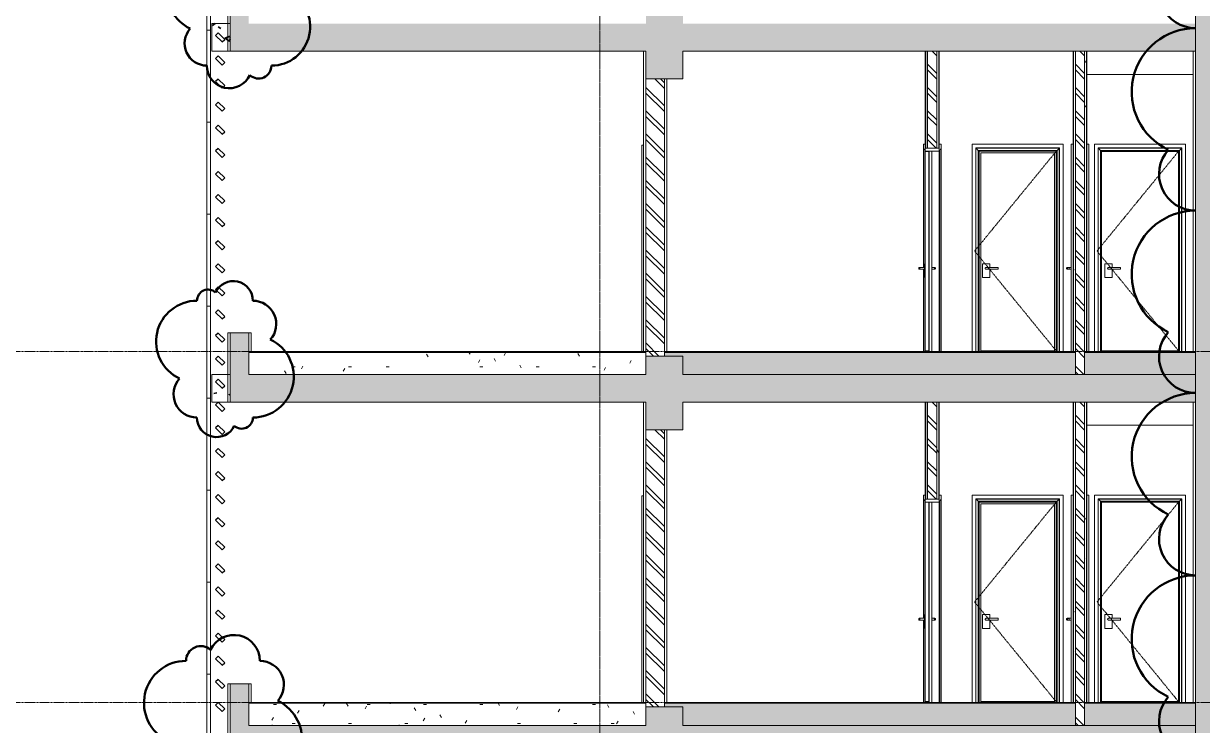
# Model space of a CAD drawing. Header units: millimetres. Extents: x 78096 to 288885, y -20632 to 149556.
# Drawn here: x 205097 to 217859, y 122850 to 130450 of the extents above; entities that cross this region are included whole.
import ezdxf

# ---------------------------------------------------------------- set-up
doc = ezdxf.new("R2010")
doc.units = ezdxf.units.MM
doc.linetypes.add('Centre', pattern=[31.75, 6.35, -4.7625, 15.875, -4.7625])
doc.linetypes.add('Grid Line', pattern=[22.225, 12.7, -3.175, 3.175, -3.175])
for name, color, linetype, lineweight in [('A-DETL', 90, 'Continuous', 9), ('A-DETL-GENF', 92, 'Continuous', 9), ('A-DOOR', 31, 'Continuous', 9), ('A-DOOR-FRAM', 31, 'Continuous', 9), ('A-FLOR', 192, 'Continuous', 9), ('A-FLOR-FNSH', 192, 'Continuous', 35), ('A-FLOR-LEVL', 51, 'Continuous', 9), ('A-FLOR-MCUT', 51, 'Continuous', 9), ('A-FLOR-PATT', 8, 'Continuous', 35), ('A-GENM', 13, 'Continuous', 9), ('A-GLAZ-CWMG', 51, 'Continuous', 9), ('A-WALL', 113, 'Continuous', 9), ('A-WALL-FNSH', 113, 'Continuous', 25), ('A-WALL-PATT', 111, 'Continuous', 25), ('G-ANNO-REVC', 71, 'Continuous', 50), ('S-BEAM', 12, 'Continuous', 9), ('S-GRID', 1, 'Continuous', 9)]:
    doc.layers.add(name, color=color, linetype=linetype, lineweight=lineweight)
pattern_1 = [(0, (230762.54, 117385), (812.8, 203.2), [33.528, -576.072, 33.528, -576.072, -3251.2]), (0, (230762.54, 117385), (812.8, 203.2), [-1219.2, 33.528, -1185.672, 33.528, -576.072, -1422.4]), (0, (230762.54, 117385), (812.8, 203.2), [-3048, 33.528, -372.872, 33.528, -982.472]), (120, (231067.34, 117486.6), (-582.3764, 602.3054), [33.528, -576.072, 33.528, -3827.272]), (120, (231067.34, 117486.6), (-582.3764, 602.3054), [-643.128, -576.072, 33.528, -1185.672, -2032]), (120, (231067.34, 117486.6), (-582.3764, 602.3054), [-2438.4, 33.528, -576.072, 33.528, -1388.872]), (120, (231067.34, 117486.6), (-582.3764, 602.3054), [-3081.528, -372.872, 33.528, -982.472]), (240, (231168.94, 117893), (-230.4236, -805.5054), [33.528, -576.072, 33.528, -3827.272]), (240, (231168.94, 117893), (-230.4236, -805.5054), [-643.128, -576.072, 33.528, -1185.672, -2032]), (240, (231168.94, 117893), (-230.4236, -805.5054), [-2438.4, 33.528, -576.072, 33.528, -1388.872]), (240, (231168.94, 117893), (-230.4236, -805.5054), [-3081.528, -372.872, 33.528, -982.472])]
pattern_2 = [(50, (230762.54, 117385), (728.7365, -63.756), [76.2, -838.2]), (355, (230762.54, 117385), (-140.972, 764.228), [60.96, -670.56]), (100.451, (230823.3, 117379.7), (587.77, 700.467), [64.76, -712.36]), (46.184, (230762.5, 117588.2), (1084.316, -168.17), [114.3, -1257.3]), (96.636, (230852.9, 117574.2), (949.61, 989.71), [97.14, -1068.54]), (351.184, (230762.5, 117588.2), (949.62, 989.7), [91.44, -1005.84]), (21, (230864.14, 117537.4), (606.458, -409.0606), [76.2, -838.2]), (326, (230864.14, 117537.4), (247.208, 736.753), [60.96, -670.56]), (71.451, (230914.7, 117503.3), (853.668, 327.685), [64.76, -712.36]), (37.5, (230762.54, 117385), (12.3547, 338.2201), [33.528, -628.904, 33.528, -647.192, -673.1]), (37.5, (230762.54, 117385), (12.3547, 338.2201), [-1343.152, 33.528, -639.572]), (7.5, (230762.54, 117385), (267.279, 400.722), [33.528, -354.584, 33.528, -613.664, -256.54]), (7.5, (230762.54, 117385), (267.279, 400.722), [-1035.304, 33.528, -223.012]), (327.5, (230535.98, 117385), (542.3633, -22.9153), [33.528, -220.472, 33.528, -758.952, -1051.56]), (327.5, (230535.98, 117385), (542.3633, -22.9153), [-1046.48, 33.528, -1018.032]), (317.5, (230434.38, 117385), (592.517, 101.707), [33.528, -296.672, 33.528, -492.76, -746.76]), (317.5, (230434.38, 117385), (592.517, 101.707), [-856.488, 33.528, -713.232])]
pattern_3 = [(50, (5066.1, 117385), (728.737, -63.756), [76.2, -838.2]), (355, (5066.1, 117385), (-140.972, 764.228), [60.96, -670.56]), (100.451, (5126.8, 117379.7), (587.77, 700.467), [64.76, -712.36]), (46.184, (5066.1, 117588.2), (1084.316, -168.17), [114.3, -1257.3]), (96.636, (5156.4, 117574.2), (949.61, 989.71), [97.14, -1068.54]), (351.184, (5066.1, 117588.2), (949.62, 989.7), [91.44, -1005.84]), (21, (5167.7, 117537.4), (606.458, -409.06), [76.2, -838.2]), (326, (5167.7, 117537.4), (247.208, 736.753), [60.96, -670.56]), (71.451, (5218.2, 117503.3), (853.668, 327.685), [64.76, -712.36]), (37.5, (5066.1, 117385), (12.3547, 338.22), [33.528, -628.904, 33.528, -647.192, -673.1]), (37.5, (5066.1, 117385), (12.3547, 338.22), [-1343.152, 33.528, -639.572]), (7.5, (5066.1, 117385), (267.279, 400.722), [33.528, -354.584, 33.528, -613.664, -256.54]), (7.5, (5066.1, 117385), (267.279, 400.722), [-1035.304, 33.528, -223.012]), (327.5, (4839.52, 117385), (542.3633, -22.9153), [33.528, -220.472, 33.528, -758.952, -1051.56]), (327.5, (4839.52, 117385), (542.3633, -22.9153), [-1046.48, 33.528, -1018.032]), (317.5, (4737.9, 117385), (592.517, 101.707), [33.528, -296.672, 33.528, -492.76, -746.76]), (317.5, (4737.9, 117385), (592.517, 101.707), [-856.488, 33.528, -713.232])]

# ---------------------------------------------------------------- blocks, each defined once
blk = doc.blocks.new('ZZ-D - Internal Door - 900 x 2200_TYPE GENERAL-4314285-TOMH A-A')
at = {"layer": 'A-DOOR'}
for p, q in [((-9005, 98743), (-9005, 96500)), ((-8019, 98743), (-9005, 98743)), ((-8965, 96500), (-8965, 98703)), ((-8965, 98703), (-8059, 98703)), ((-8939, 98677), (-8965, 98703)), ((-8939, 98677), (-8939, 96500)), ((-8085, 98677), (-8939, 98677)), ((-8935, 98673), (-8935, 96500)), ((-8089, 98673), (-8935, 98673)), ((-8928, 98666), (-8928, 96508)), ((-8096, 98666), (-8928, 98666)), ((-8096, 96508), (-8096, 98666)), ((-8089, 96500), (-8089, 98673)), ((-8059, 98703), (-8085, 98677)), ((-8085, 96500), (-8085, 98677)), ((-8059, 96500), (-8059, 98703)), ((-8019, 98743), (-8019, 96500)), ((-8893, 97450), (-8893, 97300)), ((-8813, 97450), (-8893, 97450)), ((-8819, 97410), (-8853, 97410)), ((-8853, 97390), (-8819, 97390)), ((-8725, 97410), (-8819, 97410)), ((-8819, 97390), (-8725, 97390)), ((-8813, 97410), (-8813, 97450)), ((-8813, 97300), (-8813, 97390)), ((-8893, 97300), (-8813, 97300)), ((-8928, 96508), (-8096, 96508))]:
    blk.add_line(p, q, dxfattribs=at)
at = {"layer": 'A-DOOR', "linetype": 'Centre'}
for p, q in [((-8096, 98666), (-8978, 97587)), ((-8978, 97587), (-8096, 96508))]:
    blk.add_line(p, q, dxfattribs=at)
at = {"layer": 'A-DOOR'}
for start_param, end_param in [(4.712389, 6.283185), (3.141593, 4.712389)]:
    blk.add_ellipse((-8725, 97400), major_axis=(0, 10), ratio=0.104556, start_param=start_param, end_param=end_param, dxfattribs=at)
for points, knots in [([(-8935, 98673), (-8935, 98673), (-8935, 98673), (-8936, 98674), (-8937, 98674), (-8938, 98675), (-8939, 98676), (-8939, 98677)], [-1, -1, -1, -1, -0.75, -0.625, -0.5, -0.25, 0, 0, 0, 0]), ([(-8085, 98677), (-8086, 98676), (-8087, 98675), (-8088, 98674), (-8088, 98674), (-8089, 98673), (-8089, 98673), (-8089, 98673)], [0, 0, 0, 0, 0.25, 0.5, 0.625, 0.75, 1, 1, 1, 1]), ([(-8863, 97400), (-8863, 97401), (-8863, 97403), (-8862, 97405), (-8861, 97406), (-8860, 97407), (-8859, 97408), (-8858, 97409), (-8857, 97409), (-8857, 97409), (-8856, 97409), (-8855, 97410), (-8854, 97410), (-8854, 97410), (-8853, 97410)], [0, 0, 0, 0, 0.0833333, 0.1666667, 0.2083333, 0.25, 0.2916667, 0.3333333, 0.3541667, 0.375, 0.3958333, 0.4166667, 0.4583333, 0.5, 0.5, 0.5, 0.5]), ([(-8853, 97390), (-8853, 97390), (-8854, 97390), (-8854, 97390), (-8855, 97390), (-8856, 97390), (-8856, 97391), (-8857, 97391), (-8858, 97391), (-8859, 97392), (-8859, 97392), (-8860, 97393), (-8861, 97394), (-8862, 97395), (-8863, 97397), (-8863, 97399), (-8863, 97400)], [0.5, 0.5, 0.5, 0.5, 0.5208333, 0.5416667, 0.5625, 0.5833333, 0.6041667, 0.625, 0.6666667, 0.6875, 0.7083333, 0.75, 0.7916667, 0.8333333, 0.9166667, 1, 1, 1, 1]), ([(-8820, 97400), (-8820, 97402), (-8820, 97405), (-8820, 97408), (-8819, 97410), (-8819, 97410), (-8819, 97410)], [0, 0, 0, 0, 0.1666667, 0.3333333, 0.4166667, 0.5, 0.5, 0.5, 0.5])]:
    blk.add_open_spline(points, degree=3, knots=knots, dxfattribs=at)
blk.add_open_spline([(-8819, 97390), (-8819, 97390), (-8819, 97390), (-8820, 97391), (-8820, 97393), (-8820, 97395), (-8820, 97397), (-8820, 97399), (-8820, 97400)], degree=3, dxfattribs=at)
at = {"layer": 'A-DOOR-FRAM'}
for p, q in [((-8962, 98700), (-8062, 98700)), ((-8930, 98668), (-8930, 96500)), ((-8094, 98668), (-8930, 98668)), ((-8094, 98668), (-8094, 96500)), ((-8062, 98700), (-8062, 96500)), ((-8911, 96500), (-8911, 96508)), ((-8113, 96508), (-8113, 96500))]:
    blk.add_line(p, q, dxfattribs=at)
blk = doc.blocks.new('ZZ-D - Internal Door - 1000 x 2200_ΤΥΠΟΣ 5_WC-4307367-TOMH A-A')
at = {"layer": 'A-DOOR', "lineweight": 18}
for p, q in [((-9237, 98743), (-9257, 98743)), ((-9257, 98743), (-9257, 96500)), ((-9237, 96500), (-9237, 98743)), ((-9067, 98743), (-9087, 98743)), ((-9087, 98743), (-9087, 98713)), ((-9087, 98713), (-9087, 96500)), ((-9067, 98713), (-9067, 98743)), ((-9067, 96500), (-9067, 98713)), ((-9257, 96500), (-9237, 96500)), ((-9087, 96500), (-9067, 96500))]:
    blk.add_line(p, q, dxfattribs=at)
at = {"layer": 'A-DOOR'}
for p, q in [((-9290, 97410), (-9299, 97410)), ((-9289, 97410), (-9299, 97410)), ((-9299, 97390), (-9290, 97390)), ((-9299, 97390), (-9289, 97390)), ((-9257, 97410), (-9290, 97410)), ((-9290, 97390), (-9257, 97390))]:
    blk.add_line(p, q, dxfattribs=at)
for start_param, end_param in [(4.712389, 7.853982), (1.570796, 4.712389)]:
    blk.add_ellipse((-9289, 97400), major_axis=(0, 10), ratio=0.994519, start_param=start_param, end_param=end_param, dxfattribs=at)
for points, knots in [([(-9309, 97400), (-9309, 97402), (-9308, 97405), (-9305, 97408), (-9302, 97410), (-9299, 97410), (-9297, 97410), (-9297, 97410)], [0, 0, 0, 0, 0.1666667, 0.3333333, 0.4166667, 0.5, 0.5833333, 0.5833333, 0.5833333, 0.5833333]), ([(-9292, 97410), (-9292, 97410), (-9291, 97410), (-9290, 97410), (-9290, 97410), (-9289, 97410), (-9289, 97410), (-9288, 97410), (-9288, 97409), (-9287, 97409), (-9287, 97409), (-9287, 97409)], [0.4285634, 0.4285634, 0.4285634, 0.4285634, 0.4583333, 0.5, 0.5208333, 0.5416667, 0.5625, 0.5833333, 0.6041667, 0.625, 0.6372964, 0.6372964, 0.6372964, 0.6372964]), ([(-9287, 97391), (-9287, 97391), (-9287, 97391), (-9288, 97391), (-9288, 97390), (-9289, 97390), (-9290, 97390), (-9291, 97390), (-9291, 97390), (-9292, 97390), (-9292, 97390), (-9292, 97390)], [0.3627036, 0.3627036, 0.3627036, 0.3627036, 0.375, 0.3958333, 0.4166667, 0.4583333, 0.5, 0.5208333, 0.5416667, 0.5625, 0.5714366, 0.5714366, 0.5714366, 0.5714366])]:
    blk.add_open_spline(points, degree=3, knots=knots, dxfattribs=at)
blk.add_open_spline([(-9297, 97390), (-9297, 97390), (-9299, 97390), (-9302, 97390), (-9304, 97391), (-9306, 97393), (-9308, 97395), (-9309, 97397), (-9309, 97399), (-9309, 97400)], degree=3, dxfattribs=at)
blk = doc.blocks.new('ZZ-D - Internal Door - 900 x 2200_TYPE  WC ENTRANCE-4315241-TOMH A-A')
at = {"layer": 'A-DOOR'}
for p, q in [((-10330, 96500), (-10330, 98743)), ((-10330, 98743), (-9344, 98743)), ((-10264, 98677), (-10290, 98703)), ((-10290, 98703), (-10290, 96500)), ((-9384, 98703), (-10290, 98703)), ((-10264, 98677), (-10264, 96500)), ((-9410, 98677), (-10264, 98677)), ((-10260, 98673), (-10260, 96500)), ((-9414, 98673), (-10260, 98673)), ((-9414, 98673), (-9414, 96500)), ((-9384, 98703), (-9410, 98677)), ((-9410, 98677), (-9410, 96500)), ((-9384, 98703), (-9384, 96500)), ((-9344, 96500), (-9344, 98743)), ((-10218, 97450), (-10218, 97300)), ((-10138, 97450), (-10218, 97450)), ((-10144, 97410), (-10178, 97410)), ((-10178, 97390), (-10144, 97390)), ((-10050, 97410), (-10144, 97410)), ((-10144, 97390), (-10050, 97390)), ((-10138, 97410), (-10138, 97450)), ((-10138, 97300), (-10138, 97390)), ((-10218, 97300), (-10138, 97300)), ((-10236, 96508), (-9438, 96508))]:
    blk.add_line(p, q, dxfattribs=at)
at = {"layer": 'A-DOOR', "linetype": 'Centre'}
for p, q in [((-9421, 98666), (-10303, 97587)), ((-10303, 97587), (-9421, 96508))]:
    blk.add_line(p, q, dxfattribs=at)
at = {"layer": 'A-DOOR'}
for start_param, end_param in [(4.712389, 6.283185), (3.141593, 4.712389)]:
    blk.add_ellipse((-10050, 97400), major_axis=(0, 10), ratio=0.104556, start_param=start_param, end_param=end_param, dxfattribs=at)
for points in [[(-10260, 98673), (-10260, 98673), (-10261, 98674), (-10263, 98676), (-10264, 98677)], [(-9410, 98677), (-9411, 98676), (-9413, 98674), (-9414, 98673), (-9414, 98673)], [(-10144, 97390), (-10144, 97390), (-10145, 97390), (-10145, 97391), (-10145, 97393), (-10145, 97395), (-10145, 97397), (-10145, 97399), (-10145, 97400)]]:
    blk.add_open_spline(points, degree=3, dxfattribs=at)
for points, knots in [([(-10188, 97400), (-10188, 97401), (-10188, 97403), (-10187, 97405), (-10186, 97406), (-10185, 97407), (-10184, 97408), (-10183, 97409), (-10183, 97409), (-10182, 97409), (-10181, 97409), (-10180, 97410), (-10179, 97410), (-10179, 97410), (-10178, 97410)], [0, 0, 0, 0, 0.0833333, 0.1666667, 0.2083333, 0.25, 0.2916667, 0.3333333, 0.3541667, 0.375, 0.3958333, 0.4166667, 0.4583333, 0.5, 0.5, 0.5, 0.5]), ([(-10178, 97390), (-10178, 97390), (-10179, 97390), (-10179, 97390), (-10180, 97390), (-10181, 97390), (-10181, 97391), (-10182, 97391), (-10183, 97391), (-10184, 97392), (-10184, 97392), (-10185, 97393), (-10186, 97394), (-10187, 97395), (-10188, 97397), (-10188, 97399), (-10188, 97400)], [0.5, 0.5, 0.5, 0.5, 0.5208333, 0.5416667, 0.5625, 0.5833333, 0.6041667, 0.625, 0.6666667, 0.6875, 0.7083333, 0.75, 0.7916667, 0.8333333, 0.9166667, 1, 1, 1, 1]), ([(-10145, 97400), (-10145, 97402), (-10145, 97405), (-10145, 97408), (-10145, 97410), (-10144, 97410), (-10144, 97410)], [0, 0, 0, 0, 0.1666667, 0.3333333, 0.4166667, 0.5, 0.5, 0.5, 0.5])]:
    blk.add_open_spline(points, degree=3, knots=knots, dxfattribs=at)
at = {"layer": 'A-DOOR-FRAM'}
for p, q in [((-10287, 98700), (-9387, 98700)), ((-10255, 98668), (-10255, 96500)), ((-9419, 98668), (-10255, 98668)), ((-9419, 98668), (-9419, 96500)), ((-9387, 98700), (-9387, 96500)), ((-10236, 98649), (-10236, 96500)), ((-10236, 98649), (-9438, 98649)), ((-9438, 98649), (-9438, 96500))]:
    blk.add_line(p, q, dxfattribs=at)
blk = doc.blocks.new('ZZ-D - Internal Door - 900 x 2200_TYPE  WC ENTRANCE-V9-TOMH A-A')
at = {"layer": 'A-DOOR', "lineweight": 18}
for p, q in [((-10837, 98743), (-10857, 98743)), ((-10857, 98743), (-10857, 98703)), ((-10857, 98703), (-10843, 98677)), ((-10837, 98673), (-10837, 98743)), ((-10799, 98666), (-10837, 98666)), ((-10837, 98666), (-10837, 96508)), ((-10799, 96508), (-10799, 98666)), ((-10667, 98743), (-10687, 98743)), ((-10687, 98743), (-10687, 98673)), ((-10681, 98677), (-10667, 98703)), ((-10667, 98703), (-10667, 98743)), ((-10837, 96508), (-10799, 96508))]:
    blk.add_line(p, q, dxfattribs=at)
at = {"layer": 'A-DOOR'}
for p, q in [((-10857, 98703), (-10857, 97410)), ((-10843, 98677), (-10843, 97450)), ((-10681, 98677), (-10681, 96500)), ((-10667, 98703), (-10667, 96500)), ((-10890, 97410), (-10899, 97410)), ((-10890, 97410), (-10899, 97410)), ((-10899, 97390), (-10890, 97390)), ((-10899, 97390), (-10890, 97390)), ((-10845, 97410), (-10890, 97410)), ((-10890, 97390), (-10845, 97390)), ((-10857, 97390), (-10857, 96500)), ((-10845, 97300), (-10845, 97450)), ((-10845, 97450), (-10837, 97450)), ((-10799, 97450), (-10797, 97450)), ((-10746, 97410), (-10765, 97410)), ((-10765, 97390), (-10746, 97390)), ((-10737, 97410), (-10746, 97410)), ((-10737, 97410), (-10746, 97410)), ((-10746, 97390), (-10737, 97390)), ((-10746, 97390), (-10737, 97390)), ((-10837, 97300), (-10845, 97300)), ((-10843, 97300), (-10843, 96500)), ((-10797, 97300), (-10799, 97300))]:
    blk.add_line(p, q, dxfattribs=at)
at = {"layer": 'A-DOOR', "lineweight": 18}
for centre, start, end in [((-10836, 98681), 209.7449, 262.875), ((-10688, 98681), 277.125, 330.2551)]:
    blk.add_arc(centre, 8.06, start, end, dxfattribs=at)
at = {"layer": 'A-DOOR'}
for points, knots in [([(-10837, 98673), (-10838, 98673), (-10839, 98673), (-10840, 98674), (-10841, 98674), (-10842, 98675), (-10843, 98676), (-10843, 98677)], [0, 0, 0, 0, 0.25, 0.375, 0.5, 0.75, 1, 1, 1, 1]), ([(-10909, 97400), (-10909, 97398), (-10908, 97395), (-10905, 97392), (-10902, 97390), (-10899, 97390), (-10897, 97390), (-10897, 97390)], [0, 0, 0, 0, 0.1666667, 0.3333333, 0.4166667, 0.5, 0.5833333, 0.5833333, 0.5833333, 0.5833333]), ([(-10890, 97410), (-10890, 97410), (-10891, 97410), (-10891, 97410), (-10892, 97410), (-10892, 97410), (-10893, 97409), (-10893, 97409), (-10894, 97409), (-10894, 97408), (-10895, 97408), (-10896, 97407), (-10896, 97406), (-10897, 97405), (-10898, 97403), (-10898, 97401), (-10898, 97400)], [0.5, 0.5, 0.5, 0.5, 0.5208333, 0.5416667, 0.5625, 0.5833333, 0.6041667, 0.625, 0.6666667, 0.6875, 0.7083333, 0.75, 0.7916667, 0.8333333, 0.9166667, 1, 1, 1, 1]), ([(-10898, 97400), (-10898, 97399), (-10898, 97397), (-10897, 97395), (-10896, 97394), (-10896, 97393), (-10895, 97392), (-10894, 97391), (-10894, 97391), (-10893, 97391), (-10893, 97391), (-10892, 97390), (-10891, 97390), (-10890, 97390), (-10890, 97390)], [0, 0, 0, 0, 0.0833333, 0.1666667, 0.2083333, 0.25, 0.2916667, 0.3333333, 0.3541667, 0.375, 0.3958333, 0.4166667, 0.4583333, 0.5, 0.5, 0.5, 0.5]), ([(-10738, 97400), (-10738, 97401), (-10739, 97403), (-10739, 97405), (-10740, 97406), (-10741, 97407), (-10741, 97408), (-10742, 97409), (-10743, 97409), (-10743, 97409), (-10744, 97409), (-10744, 97410), (-10745, 97410), (-10746, 97410), (-10746, 97410)], [0, 0, 0, 0, 0.0833333, 0.1666667, 0.2083333, 0.25, 0.2916667, 0.3333333, 0.3541667, 0.375, 0.3958333, 0.4166667, 0.4583333, 0.5, 0.5, 0.5, 0.5]), ([(-10746, 97390), (-10746, 97390), (-10746, 97390), (-10745, 97390), (-10745, 97390), (-10744, 97390), (-10744, 97391), (-10743, 97391), (-10742, 97391), (-10742, 97392), (-10741, 97392), (-10741, 97393), (-10740, 97394), (-10739, 97395), (-10739, 97397), (-10738, 97399), (-10738, 97400)], [0.5, 0.5, 0.5, 0.5, 0.5208333, 0.5416667, 0.5625, 0.5833333, 0.6041667, 0.625, 0.6666667, 0.6875, 0.7083333, 0.75, 0.7916667, 0.8333333, 0.9166667, 1, 1, 1, 1]), ([(-10727, 97400), (-10727, 97402), (-10728, 97405), (-10731, 97408), (-10734, 97410), (-10737, 97410), (-10739, 97410), (-10740, 97410)], [0, 0, 0, 0, 0.1666667, 0.3333333, 0.4166667, 0.5, 0.5833333, 0.5833333, 0.5833333, 0.5833333])]:
    blk.add_open_spline(points, degree=3, knots=knots, dxfattribs=at)
for points in [[(-10897, 97410), (-10897, 97410), (-10899, 97410), (-10902, 97410), (-10904, 97409), (-10906, 97407), (-10908, 97405), (-10909, 97403), (-10909, 97401), (-10909, 97400)], [(-10740, 97390), (-10739, 97390), (-10737, 97390), (-10734, 97390), (-10732, 97391), (-10730, 97393), (-10728, 97395), (-10727, 97397), (-10727, 97399), (-10727, 97400)]]:
    blk.add_open_spline(points, degree=3, dxfattribs=at)
at = {"layer": 'A-DOOR-FRAM', "lineweight": 18}
for p, q in [((-10687, 98700), (-10837, 98700)), ((-10837, 98700), (-10837, 98668)), ((-10837, 98668), (-10687, 98668)), ((-10765, 98668), (-10797, 98668)), ((-10797, 98668), (-10797, 96500)), ((-10765, 96500), (-10765, 98668)), ((-10687, 98668), (-10687, 98700)), ((-10797, 96500), (-10765, 96500))]:
    blk.add_line(p, q, dxfattribs=at)
at = {"layer": 'A-DOOR-FRAM'}
for p, q in [((-10837, 98666), (-10837, 98668)), ((-10687, 98668), (-10687, 96500)), ((-10837, 96500), (-10837, 96508))]:
    blk.add_line(p, q, dxfattribs=at)
blk = doc.blocks.new('Doors_IntSgl - 1000x2200-4289503-TOMH A-A')
at = {"layer": 'A-DOOR'}
for p in [(-13907.109871, 100300), (-13887.109871, 102535)]:
    blk.add_line(p, (-13907.109871, 102535), dxfattribs=at)
blk = doc.blocks.new('Rectangular Mullion - 50_100 DIAGONAL-4463840-TOMH A-A')
at = {"layer": 'A-GLAZ-CWMG', "lineweight": 25}
for p, q in [((-18493, 96849), (-18521, 96821)), ((-18521, 96821), (-18451, 96751)), ((-18422, 96779), (-18493, 96849)), ((-18451, 96751), (-18422, 96779))]:
    blk.add_line(p, q, dxfattribs=at)
blk = doc.blocks.new('Direct Shape - The_HUB-4475792-TOMH A-A')
at = {"layer": 'S-BEAM'}
blk.add_line((-7937, 126100), (-9087, 126100), dxfattribs=at)
blk = doc.blocks.new('Direct Shape - M_Concrete-Rectangular Beam_30X80_8396913-4474755-TOMH A-A')
blk.add_blockref('Direct Shape - The_HUB-4475792-TOMH A-A', (0, 0))
blk = doc.blocks.new('Direct Shape - Floor_300mm_8463987-4474828-TOMH A-A')
at = {"layer": 'A-FLOR', "lineweight": 35}
h = blk.add_hatch(dxfattribs=at)
h.set_pattern_fill('FP_7', color=250, style=0, pattern_type=2)
h.set_pattern_definition(pattern_3)
h.paths.add_polyline_path([(-18362, 126350), (-18362, 126650), (-18562, 126650), (-18562, 126350)])
at = {"layer": 'A-FLOR', "lineweight": 18}
for p, q in [((-18562, 126650), (-18562, 126350)), ((-18362, 126650), (-18562, 126650)), ((-18562, 126350), (-18362, 126350))]:
    blk.add_line(p, q, dxfattribs=at)
blk = doc.blocks.new('Direct Shape - The_HUB-4475841-TOMH A-A')
at = {"layer": 'S-BEAM'}
blk.add_line((-7937, 129900), (-9087, 129900), dxfattribs=at)
blk = doc.blocks.new('Direct Shape - M_Concrete-Rectangular Beam_30X80_8397802-4474936-TOMH A-A')
blk.add_blockref('Direct Shape - The_HUB-4475841-TOMH A-A', (0, 0))
blk = doc.blocks.new('Direct Shape - Floor_300mm_8463998-4475004-TOMH A-A')
at = {"layer": 'A-FLOR', "lineweight": 35}
h = blk.add_hatch(dxfattribs=at)
h.set_pattern_fill('FP_7', color=250, style=0, pattern_type=2)
h.set_pattern_definition(pattern_3)
h.paths.add_polyline_path([(-18362, 130150), (-18362, 130450), (-18562, 130450), (-18562, 130150)])
at = {"layer": 'A-FLOR', "lineweight": 18}
for p, q in [((-18562, 130450), (-18562, 130150)), ((-18362, 130450), (-18562, 130450)), ((-18562, 130150), (-18362, 130150))]:
    blk.add_line(p, q, dxfattribs=at)
blk = doc.blocks.new('Risen Solar Pack Solar Panel - VERTICAL - Solar Panel-4528868-TOMH A-A')
at = {"layer": 'A-GENM'}
for p, q in [((-18616, 137350), (-18616, 136354)), ((-18576, 137350), (-18616, 137350)), ((-18576, 136354), (-18576, 137350)), ((-18616, 136354), (-18576, 136354))]:
    blk.add_line(p, q, dxfattribs=at)
blk = doc.blocks.new('Family - ___-4987892-TOMH A-A')
at = {"layer": 'G-ANNO-REVC'}
for centre, radius, start, end in [((-18616, 130775), 420, 90, 244.7912), ((-17916, 130415), 420, 270, 64.7912), ((-18616, 130235), 240, 138.1897, 270), ((-18371, 129995), 245, 180, 334.7912), ((-18056, 129995), 140, 228.1897, 0), ((-18329, 127449), 212, 0, 154.7912), ((-18601, 127449), 121, 48.1897, 180), ((-18722, 127006), 443, 90, 244.7912), ((-18117, 127196), 253, 318.1897, 90), ((-18117, 126627), 443, 270, 64.7912), ((-18722, 126437), 253, 138.1897, 270), ((-18510, 126184), 212, 180, 334.7912), ((-18238, 126184), 121, 228.1897, 0), ((-18321, 123549), 280, 0, 154.7912), ((-18681, 123549), 160, 48.1897, 180), ((-18841, 123094), 455, 90, 244.7912), ((-18041, 123289), 260, 318.1897, 90), ((-18041, 122704), 455, 270, 64.7912)]:
    blk.add_arc(centre, radius, start, end, dxfattribs=at)
blk = doc.blocks.new('Family - ___-4988021-TOMH A-A')
at = {"layer": 'G-ANNO-REVC'}
for centre, radius, start, end in [((-7912, 130795), 395, 138.1897, 270), ((-7912, 129709), 691, 90, 244.7912), ((-7912, 128820), 395, 138.1897, 270), ((-7912, 127734), 691, 90, 244.7912), ((-7912, 126845), 395, 138.1897, 270), ((-7912, 125759), 691, 90, 244.7912), ((-7912, 124870), 395, 138.1897, 270), ((-7912, 123784), 691, 90, 244.7912), ((-7912, 122895), 395, 138.1897, 270)]:
    blk.add_arc(centre, radius, start, end, dxfattribs=at)

msp = doc.modelspace()

# ---------------------------------------------------------------- hatches: boundary and pattern name
at = {"layer": 'A-DETL-GENF'}
h = msp.add_hatch(dxfattribs=at)
h.set_pattern_fill('FP_7', color=50, style=0, pattern_type=2)
h.set_pattern_definition(pattern_2)
h.paths.add_polyline_path([(217784.424, 82800), (218184.412, 82800), (218184.412, 141050), (217784.412, 141050), (217784.424, 82884.048)])
h = msp.add_hatch(dxfattribs=at)
h.set_pattern_fill('FP_7', color=50, style=0, pattern_type=2)
h.set_pattern_definition(pattern_2)
h.paths.add_polyline_path([(244184.346, 128613.164), (244384.346, 128613.164), (244384.346, 131245.845), (244184.346, 131245.371), (244184.346, 130450), (241734.387, 130450), (241734.387, 130650), (241334.387, 130650), (241334.387, 130450), (230084.458, 130450), (230084.458, 130150), (241324.621, 130150), (241324.621, 129850), (241734.387, 129850), (241734.387, 130150), (244184.346, 130150), (244184.346, 128733.094)])
h.paths.add_polyline_path([(212190.132, 129850), (212234.399, 129850), (212234.399, 130150), (217784.412, 130150), (217784.412, 130450), (212234.399, 130450), (212234.399, 130650), (211834.399, 130650), (211834.399, 130450), (207534.458, 130450), (207534.458, 130900), (207334.458, 130900), (207334.458, 130150), (211834.399, 130150), (211834.399, 129850)])
h.paths.add_polyline_path([(227584.412, 130150), (229484.553, 130150), (229484.553, 130450), (227584.412, 130450), (227584.412, 130303.267)])
h.paths.add_polyline_path([(229684.27, 130150), (229684.458, 130150), (229684.27, 130303.267)])
h = msp.add_hatch(dxfattribs=at)
h.set_pattern_fill('FP_7', color=50, style=0, pattern_type=2)
h.set_pattern_definition(pattern_2)
h.paths.add_polyline_path([(244384.346, 125100.295), (244384.346, 126900), (244184.346, 126900), (244184.346, 126650), (241734.387, 126650), (241734.387, 126850), (241334.387, 126848.887), (241334.387, 126650), (230084.458, 126650), (230084.458, 126350), (241324.621, 126350), (241324.621, 126050), (241734.387, 126050), (241734.387, 126350), (244184.346, 126350), (244184.346, 125100.295)])
h.paths.add_polyline_path([(212190.132, 126050), (212234.399, 126050), (212234.399, 126350), (217784.412, 126350), (217784.412, 126650), (212234.399, 126650), (212234.399, 126850), (211834.399, 126848.887), (211834.399, 126650), (207534.458, 126650), (207534.458, 127100), (207334.458, 127100), (207334.458, 126350), (211834.399, 126350), (211834.399, 126050)])
h.paths.add_polyline_path([(227584.412, 126350), (229484.553, 126350), (229484.553, 126650), (227584.412, 126650), (227584.412, 126534.852)])
h.paths.add_polyline_path([(229684.27, 126350), (229684.458, 126350), (229684.27, 126534.852)])
h = msp.add_hatch(dxfattribs=at)
h.set_pattern_fill('FP_7', color=50, style=0, pattern_type=2)
h.set_pattern_definition(pattern_2)
h.paths.add_polyline_path([(244384.346, 120943.707), (244384.346, 123100), (244184.346, 123100), (244184.346, 122850), (241734.387, 122850), (241734.387, 123050), (241334.387, 123050), (241334.387, 122850), (230084.458, 122850), (230084.458, 122550), (241324.621, 122550), (241324.621, 122250), (241734.387, 122250), (241734.387, 122550), (244184.346, 122550), (244184.346, 120943.707)])
h.paths.add_polyline_path([(211834.399, 122250), (212234.399, 122250), (212234.399, 122550), (217784.412, 122550), (217784.412, 122850), (212234.399, 122850), (212234.399, 123050), (211834.399, 123050), (211834.399, 122850), (207534.458, 122850), (207534.458, 123300), (207334.458, 123300), (207334.458, 122550), (211834.399, 122550), (211834.399, 122452.403)])
h.paths.add_polyline_path([(227584.412, 122550), (229484.553, 122550), (229484.553, 122850), (227584.412, 122850), (227584.412, 122766.438)])
h.paths.add_polyline_path([(229684.27, 122550), (229684.458, 122550), (229684.27, 122766.438)])
at = {"layer": 'A-FLOR-PATT', "lineweight": 9}
h = msp.add_hatch(dxfattribs=at)
h.set_pattern_fill('FP_2', color=256, style=0, pattern_type=2)
h.set_pattern_definition(pattern_1)
h.paths.add_polyline_path([(207534.458, 126650), (211834.345, 126650), (211834.345, 126890), (207534.458, 126890)])
h = msp.add_hatch(dxfattribs=at)
h.set_pattern_fill('FP_2', color=256, style=0, pattern_type=2)
h.set_pattern_definition(pattern_1)
h.paths.add_polyline_path([(228336.374, 126650), (229484.553, 126650), (229484.553, 126890), (227584.424, 126890), (227584.424, 126650), (227932.718, 126650)])
h.paths.add_polyline_path([(212234.399, 126650), (216484.346, 126650), (216484.346, 126890), (212034.345, 126890), (212034.345, 126850), (212234.399, 126848.887), (212234.399, 126660.85)])
h.paths.add_polyline_path([(242135.279, 126650), (242135.279, 126890), (230084.458, 126890), (230084.458, 126650), (241334.387, 126650), (241334.387, 126850), (241734.387, 126848.887), (241734.387, 126650), (242060.681, 126650)])
h.paths.add_polyline_path([(224384.412, 126650), (224384.412, 126890), (222834.424, 126890), (222834.424, 126650), (224299.814, 126650)])
h.paths.add_polyline_path([(216584.346, 126650), (217784.412, 126650.12), (217784.412, 126890), (216584.346, 126890), (216584.346, 126848.887)])
h.paths.add_polyline_path([(229684.27, 126650), (229684.458, 126650), (229684.27, 126848.887)])
h.paths.add_polyline_path([(218184.424, 126650), (218209.424, 126650), (218209.424, 126890), (218184.424, 126890), (218184.424, 126848.887)])
h = msp.add_hatch(dxfattribs=at)
h.set_pattern_fill('FP_2', color=256, style=0, pattern_type=2)
h.set_pattern_definition(pattern_1)
h.paths.add_polyline_path([(207534.458, 122850), (211834.345, 122850), (211834.345, 123090), (207534.458, 123090)])
h = msp.add_hatch(dxfattribs=at)
h.set_pattern_fill('FP_2', color=256, style=0, pattern_type=2)
h.set_pattern_definition(pattern_1)
h.paths.add_polyline_path([(215823.036, 122850), (216484.346, 122850), (216484.346, 123090), (212034.345, 123090), (212034.345, 123050), (212234.399, 123050), (212234.399, 122850), (215419.38, 122850)])
h.paths.add_polyline_path([(223492.502, 122850), (224384.412, 122850), (224384.412, 123090), (222834.424, 123090), (222834.424, 122850), (223088.846, 122850)])
h.paths.add_polyline_path([(242135.279, 122850), (242135.279, 123090), (230084.458, 123090), (230084.458, 122850), (241334.387, 122850), (241334.387, 123050), (241734.387, 123050), (241734.387, 122850), (242060.681, 122850)])
h.paths.add_polyline_path([(227584.412, 122850), (229484.553, 122850), (229484.553, 123090), (227584.412, 123090), (227584.412, 122891.735)])
h.paths.add_polyline_path([(218209.424, 122850), (218209.424, 123090), (218184.424, 123090), (218184.424, 122850)])
h.paths.add_polyline_path([(216584.346, 122850), (217784.412, 122850.12), (217784.412, 123090), (216584.346, 123090), (216584.346, 123080.472)])
h.paths.add_polyline_path([(229684.27, 122850), (229684.458, 122850), (229684.27, 123080.472)])
at = {"layer": 'A-WALL-PATT', "lineweight": 9}
h = msp.add_hatch(dxfattribs=at)
h.set_pattern_fill('FP_29', color=256, angle=-225, style=0, pattern_type=2)
h.set_pattern_definition([(315, (214859.33, 128525), (125.724, 125.724), []), (315, (215049.83, 128525), (125.724, 125.724), [])])
h.paths.add_polyline_path([(214984.327, 129100), (214984.327, 130150), (214884.327, 130150), (214884.327, 129100)])
h = msp.add_hatch(dxfattribs=at)
h.set_pattern_fill('FP_2', color=256, style=0, pattern_type=2)
h.set_pattern_definition(pattern_1)
h.paths.add_polyline_path([(216464.346, 126890), (216484.346, 126890), (216484.346, 130150), (216464.346, 130150), (216464.346, 126900)])
h = msp.add_hatch(dxfattribs=at)
h.set_pattern_fill('FP_28', color=256, angle=-225, style=0, pattern_type=2)
h.set_pattern_definition([(315, (216459.35, 128525), (125.724, 125.724), []), (315, (216649.85, 128525), (125.724, 125.724), [])])
h.paths.add_polyline_path([(216584.346, 126650), (216584.346, 130150), (216484.346, 130150), (216484.346, 126650)])
h = msp.add_hatch(dxfattribs=at)
h.set_pattern_fill('FP_2', color=256, style=0, pattern_type=2)
h.set_pattern_definition(pattern_1)
h.paths.add_polyline_path([(216584.346, 126890), (216604.346, 126890), (216604.346, 130150), (216584.346, 130150), (216584.346, 126900)])
h = msp.add_hatch(dxfattribs=at)
h.set_pattern_fill('FP_41', color=256, angle=-225, style=0, pattern_type=2)
h.set_pattern_definition([(315, (211809.34, 128525), (125.724, 125.724), []), (315, (211999.84, 128525), (125.724, 125.724), [])])
h.paths.add_polyline_path([(211834.399, 126650), (211834.399, 126850), (212034.345, 126850), (212034.345, 129850), (211834.399, 129850), (211834.345, 126650)])
h = msp.add_hatch(dxfattribs=at)
h.set_pattern_fill('FP_7', color=256, style=0, pattern_type=2)
h.set_pattern_definition(pattern_2)
h.paths.add_polyline_path([(207334.345, 126650), (207334.458, 126650.135), (207334.345, 126848.887)])
h = msp.add_hatch(dxfattribs=at)
h.set_pattern_fill('FP_27', color=256, angle=-225, style=0, pattern_type=2)
h.set_pattern_definition([(315, (214859.33, 124725), (125.724, 125.724), []), (315, (215049.83, 124725), (125.724, 125.724), [])])
h.paths.add_polyline_path([(214984.327, 125300), (214984.327, 126350), (214884.327, 126350), (214884.327, 125300)])
h = msp.add_hatch(dxfattribs=at)
h.set_pattern_fill('FP_2', color=256, style=0, pattern_type=2)
h.set_pattern_definition(pattern_1)
h.paths.add_polyline_path([(215004.327, 125300), (215004.327, 126350), (214984.327, 126350), (214984.327, 125300)])
h = msp.add_hatch(dxfattribs=at)
h.set_pattern_fill('FP_2', color=256, style=0, pattern_type=2)
h.set_pattern_definition(pattern_1)
h.paths.add_polyline_path([(216484.346, 123090), (216484.346, 126350), (216464.346, 126350), (216464.346, 123090)])
h = msp.add_hatch(dxfattribs=at)
h.set_pattern_fill('FP_26', color=256, angle=-225, style=0, pattern_type=2)
h.set_pattern_definition([(315, (216459.35, 124725), (125.724, 125.724), []), (315, (216649.85, 124725), (125.724, 125.724), [])])
h.paths.add_polyline_path([(216584.346, 122850), (216584.346, 126350), (216484.346, 126350), (216484.346, 122850)])
h = msp.add_hatch(dxfattribs=at)
h.set_pattern_fill('FP_2', color=256, style=0, pattern_type=2)
h.set_pattern_definition(pattern_1)
h.paths.add_polyline_path([(216584.346, 123090), (216604.346, 123090), (216604.346, 126350), (216584.346, 126350), (216584.346, 123100)])
h = msp.add_hatch(dxfattribs=at)
h.set_pattern_fill('FP_40', color=256, angle=-225, style=0, pattern_type=2)
h.set_pattern_definition([(315, (211809.35, 124725), (125.724, 125.724), []), (315, (211999.85, 124725), (125.724, 125.724), [])])
h.paths.add_polyline_path([(211834.345, 122850), (211834.399, 122850), (211834.399, 123050), (212034.345, 123050), (212034.345, 126050), (211834.399, 126050), (211834.345, 123050)])
h = msp.add_hatch(dxfattribs=at)
h.set_pattern_fill('FP_7', color=256, style=0, pattern_type=2)
h.set_pattern_definition(pattern_2)
h.paths.add_polyline_path([(207334.345, 122850), (207334.458, 122850.135), (207334.345, 123090)])

# ---------------------------------------------------------------- linework, layer by layer
at = {"layer": 'A-DETL', "lineweight": 18}
for p, q in [((217784.412, 141050), (217784.412, 89933.458)), ((207334.458, 130450), (207334.458, 130150)), ((207334.458, 130150), (211834.399, 130150)), ((211834.399, 130150), (211834.399, 129850)), ((212234.399, 129850), (212234.399, 130150)), ((212234.399, 130150), (217784.412, 130150)), ((211834.399, 129850), (212234.399, 129850)), ((207534.458, 127100), (207334.458, 127100)), ((207334.458, 127100), (207334.458, 126650)), ((207534.458, 126650), (207534.458, 127100)), ((212234.399, 126850), (211834.399, 126850)), ((211834.399, 126850), (211834.399, 126650)), ((212234.399, 126650), (212234.399, 126850)), ((207334.458, 126650), (207334.458, 126350)), ((211834.399, 126650), (207534.458, 126650)), ((217784.412, 126650), (212234.399, 126650)), ((207334.458, 126350), (211834.399, 126350)), ((211834.399, 126350), (211834.399, 126050)), ((212234.399, 126050), (212234.399, 126350)), ((212234.399, 126350), (217784.412, 126350)), ((211834.399, 126050), (212234.399, 126050)), ((207534.458, 123300), (207334.458, 123300)), ((207334.458, 123300), (207334.458, 122850)), ((207534.458, 122850), (207534.458, 123300)), ((212234.399, 123050), (211834.399, 123050)), ((211834.399, 123050), (211834.399, 122850)), ((212234.399, 122850), (212234.399, 123050)), ((207334.458, 122850), (207334.458, 122550)), ((211834.399, 122850), (207534.458, 122850)), ((217784.412, 122850), (212234.399, 122850))]:
    msp.add_line(p, q, dxfattribs=at)
at = {"layer": 'A-FLOR-FNSH', "color": 7, "lineweight": 18}
for p, q in [((211809.345, 126900), (207559.458, 126900)), ((211834.345, 126900), (211834.345, 126650)), ((216459.346, 126900), (212059.345, 126900)), ((217759.424, 126900), (216609.346, 126900)), ((211809.345, 123100), (207559.458, 123100)), ((211834.345, 123100), (211834.345, 122850)), ((216459.346, 123100), (212059.345, 123100)), ((217759.424, 123100), (216609.346, 123100))]:
    msp.add_line(p, q, dxfattribs=at)
at = {"layer": 'A-FLOR-LEVL', "linetype": 'Centre'}
for p, q in [((192334.611, 126900), (278486.268, 126900)), ((192334.611, 123100), (278486.268, 123100))]:
    msp.add_line(p, q, dxfattribs=at)
at = {"layer": 'A-FLOR-MCUT', "lineweight": 18}
for p, q in [((207559.458, 126900), (207559.458, 126890)), ((211834.345, 126890), (207559.458, 126890)), ((212059.345, 126900), (212059.345, 126890)), ((216484.346, 126890), (212059.345, 126890)), ((216484.346, 126650), (216484.346, 126890)), ((217759.424, 126890), (216584.346, 126890)), ((216584.346, 126890), (216584.346, 126650)), ((217759.424, 126890), (217759.424, 126900)), ((207559.458, 123100), (207559.458, 123090)), ((211834.345, 123090), (207559.458, 123090)), ((212059.345, 123100), (212059.345, 123090)), ((216484.346, 123090), (212059.345, 123090)), ((216484.346, 122850), (216484.346, 123090)), ((217759.424, 123090), (216584.346, 123090)), ((216584.346, 123090), (216584.346, 122850)), ((217759.424, 123090), (217759.424, 123100))]:
    msp.add_line(p, q, dxfattribs=at)
at = {"layer": 'A-WALL', "lineweight": 18}
for p, q in [((207334.345, 130150), (207334.345, 130700)), ((211834.345, 130150), (211834.345, 126900)), ((214864.327, 129100), (214864.327, 130150)), ((214884.327, 129100), (214884.327, 130150)), ((214984.327, 129100), (214984.327, 130150)), ((215004.327, 129100), (215004.327, 130150)), ((216464.346, 126890), (216464.346, 130150)), ((216484.346, 126890), (216484.346, 130150)), ((216584.346, 126890), (216584.346, 130150)), ((216604.346, 126890), (216604.346, 130150)), ((212034.345, 129850), (212034.345, 126850)), ((207334.345, 126350), (207334.345, 126900)), ((207534.458, 126890), (207559.458, 126890)), ((212034.345, 126890), (212059.345, 126890)), ((216459.346, 126900), (216459.346, 126890)), ((216609.346, 126890), (216609.346, 126900)), ((217759.424, 126890), (217784.412, 126890)), ((211834.345, 126350), (211834.345, 123100)), ((214864.327, 125300), (214864.327, 126350)), ((214884.327, 125300), (214884.327, 126350)), ((214984.327, 125300), (214984.327, 126350)), ((215004.327, 125300), (215004.327, 126350)), ((216464.346, 123090), (216464.346, 126350)), ((216484.346, 123090), (216484.346, 126350)), ((216584.346, 123090), (216584.346, 126350)), ((216604.346, 123090), (216604.346, 126350)), ((212034.345, 126050), (212034.345, 123050)), ((207334.345, 122550), (207334.345, 123100)), ((207534.458, 123090), (207559.458, 123090)), ((212034.345, 123090), (212059.345, 123090)), ((216459.346, 123100), (216459.346, 123090)), ((216609.346, 123090), (216609.346, 123100)), ((217759.424, 123090), (217784.412, 123090))]:
    msp.add_line(p, q, dxfattribs=at)
at = {"layer": 'A-WALL', "color": 7, "lineweight": 18}
for p, q in [((214864.327, 129100), (215004.327, 129100)), ((214864.327, 125300), (215004.327, 125300))]:
    msp.add_line(p, q, dxfattribs=at)
at = {"layer": 'A-WALL-FNSH', "color": 7, "lineweight": 18}
for p, q in [((207309.458, 130900), (207309.458, 130150)), ((207309.458, 130150), (207334.345, 130150)), ((211809.345, 130150), (211809.345, 126900)), ((214859.327, 130150), (214859.327, 129100)), ((215009.327, 129100), (215009.327, 130150)), ((216459.346, 130150), (216459.346, 126900)), ((216609.346, 126900), (216609.346, 130150)), ((217759.424, 130150), (217759.424, 126900)), ((212059.345, 126900), (212059.345, 129850)), ((214859.327, 129100), (214864.327, 129100)), ((215004.327, 129100), (215009.327, 129100)), ((207309.458, 127100), (207309.458, 126350)), ((207334.458, 127100), (207309.458, 127100)), ((207559.458, 127100), (207534.458, 127100)), ((207559.458, 126900), (207559.458, 127100)), ((211809.345, 126900), (211834.345, 126900)), ((207309.458, 126350), (207334.345, 126350)), ((211809.345, 126350), (211809.345, 123100)), ((214859.327, 126350), (214859.327, 125300)), ((215009.327, 125300), (215009.327, 126350)), ((216459.346, 126350), (216459.346, 123100)), ((216609.346, 123100), (216609.346, 126350)), ((217759.424, 126350), (217759.424, 123100)), ((212059.345, 123100), (212059.345, 126050)), ((214859.327, 125300), (214864.327, 125300)), ((215004.327, 125300), (215009.327, 125300)), ((207309.458, 123300), (207309.458, 122550)), ((207334.458, 123300), (207309.458, 123300)), ((207559.458, 123300), (207534.458, 123300)), ((207559.458, 123100), (207559.458, 123300)), ((211809.345, 123100), (211834.345, 123100))]:
    msp.add_line(p, q, dxfattribs=at)
at = {"layer": 'S-GRID', "linetype": 'Grid Line'}
msp.add_line((211334.389, 78125.107), (211334.389, 148256.175), dxfattribs=at)

# ---------------------------------------------------------------- block references
at = {"layer": 'A-DOOR-FRAM'}
for name, p in [('Doors_IntSgl - 1000x2200-4289503-TOMH A-A', (225696.455, 26600)), ('ZZ-D - Internal Door - 900 x 2200_TYPE  WC ENTRANCE-V9-TOMH A-A', (225696.455, 30400)), ('ZZ-D - Internal Door - 900 x 2200_TYPE  WC ENTRANCE-4315241-TOMH A-A', (225696.455, 30400)), ('ZZ-D - Internal Door - 1000 x 2200_ΤΥΠΟΣ 5_WC-4307367-TOMH A-A', (225696.455, 30400)), ('ZZ-D - Internal Door - 900 x 2200_TYPE GENERAL-4314285-TOMH A-A', (225696.455, 30400)), ('Doors_IntSgl - 1000x2200-4289503-TOMH A-A', (225696.455, 22800)), ('ZZ-D - Internal Door - 900 x 2200_TYPE  WC ENTRANCE-V9-TOMH A-A', (225696.455, 26600)), ('ZZ-D - Internal Door - 900 x 2200_TYPE  WC ENTRANCE-4315241-TOMH A-A', (225696.455, 26600)), ('ZZ-D - Internal Door - 1000 x 2200_ΤΥΠΟΣ 5_WC-4307367-TOMH A-A', (225696.455, 26600)), ('ZZ-D - Internal Door - 900 x 2200_TYPE GENERAL-4314285-TOMH A-A', (225696.455, 26600))]:
    msp.add_blockref(name, p, dxfattribs=at)
at = {"layer": 'A-FLOR', "lineweight": 18}
for name in ['Direct Shape - Floor_300mm_8463998-4475004-TOMH A-A', 'Direct Shape - Floor_300mm_8463987-4474828-TOMH A-A']:
    msp.add_blockref(name, (225696.455, 0), dxfattribs=at)
at = {"layer": 'A-GENM'}
for p in [(225696.455, -5976), (225696.455, -6972), (225696.455, -7968), (225696.455, -8964), (225696.455, -9960), (225696.455, -10956), (225696.455, -11952), (225696.455, -12948), (225696.455, -13944)]:
    msp.add_blockref('Risen Solar Pack Solar Panel - VERTICAL - Solar Panel-4528868-TOMH A-A', p, dxfattribs=at)
at = {"layer": 'A-GLAZ-CWMG'}
for p in [(225696.455, 33500), (225696.455, 33250), (225696.455, 33000), (225696.455, 32750), (225696.455, 32500), (225696.455, 32250), (225696.455, 32000), (225696.455, 31750), (225696.455, 31500), (225696.455, 31250), (225696.455, 31000), (225696.455, 30750), (225696.455, 30500), (225696.455, 30250), (225696.455, 30000), (225696.455, 29750), (225696.455, 29500), (225696.455, 29250), (225696.455, 29000), (225696.455, 28750), (225696.455, 28500), (225696.455, 28250), (225696.455, 28000), (225696.455, 27750), (225696.455, 27500), (225696.455, 27250), (225696.455, 27000), (225696.455, 26750), (225696.455, 26500), (225696.455, 26250)]:
    msp.add_blockref('Rectangular Mullion - 50_100 DIAGONAL-4463840-TOMH A-A', p, dxfattribs=at)
at = {"layer": 'G-ANNO-REVC'}
for name in ['Family - ___-4987892-TOMH A-A', 'Family - ___-4988021-TOMH A-A']:
    msp.add_blockref(name, (225696.455, 0), dxfattribs=at)
at = {"layer": 'S-BEAM'}
for name in ['Direct Shape - M_Concrete-Rectangular Beam_30X80_8397802-4474936-TOMH A-A', 'Direct Shape - M_Concrete-Rectangular Beam_30X80_8396913-4474755-TOMH A-A']:
    msp.add_blockref(name, (225696.455, 0), dxfattribs=at)

doc.saveas('drawing.dxf')
